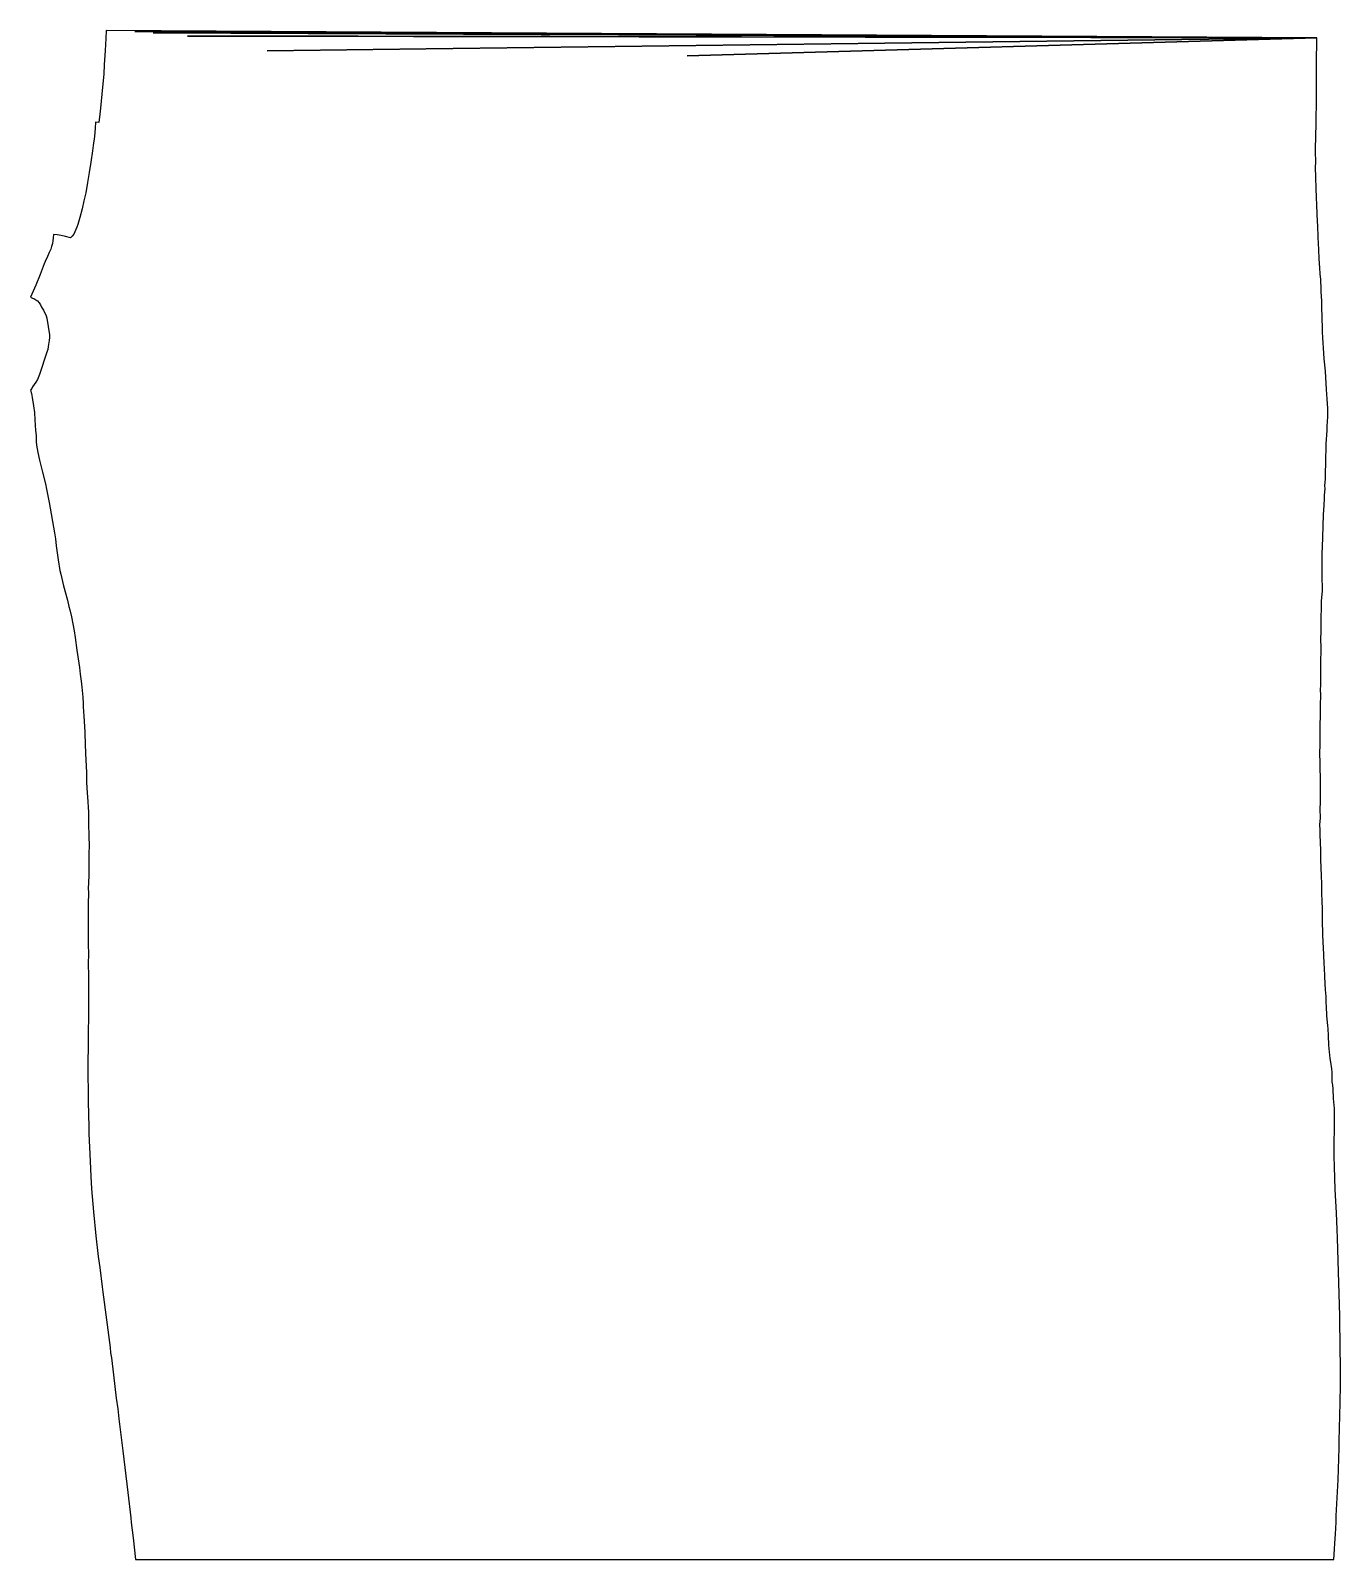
# Model space of a CAD drawing. Extents: x 1 to 159, y 0 to 184.
import ezdxf

# ---------------------------------------------------------------- set-up
doc = ezdxf.new("R2010")
doc.units = 0
doc.layers.add('3_9000', color=7, linetype='CONTINUOUS')

msp = doc.modelspace()

# ---------------------------------------------------------------- linework, layer by layer
at = {"layer": '3_9000', "color": 5}
for points in [[(9.78, 35.17), (10.068, 32.856), (10.166, 32.196), (11.026, 25.553), (11.103, 24.896), (11.188, 24.292), (11.442, 22.265), (11.782, 19.442), (11.955, 18.134), (12.097, 16.934), (12.581, 13.086), (13.18, 8.073), (13.532, 5.029), (13.592, 4.438), (13.806, 2.61), (14.092, 0.006), (158.53401, 0.006), (158.606, 1.238), (158.658, 1.952), (158.716, 3.05), (158.80801, 4.498), (158.83601, 5.244), (159.04301, 9.612), (159.17001, 13.46), (159.188, 14.298), (159.23601, 15.812), (159.283, 18.894), (159.32701, 21.041), (159.33, 23.074), (159.31601, 25.662), (159.26601, 28.99), (159.26601, 29.378), (159.11601, 34.651), (158.97701, 38.73), (158.93001, 39.772), (158.856, 41.768), (158.714, 44.576), (158.59601, 47.362), (158.55602, 48.548), (158.55801, 50.096), (158.62201, 51.998), (158.62801, 52.697), (158.62201, 53.548), (158.59601, 54.336), (158.57201, 54.736), (158.50401, 55.544), (158.45601, 56.73), (158.408, 57.14), (158.33, 57.562), (158.33, 58.334), (158.31601, 58.728), (158.276, 59.13), (158.17401, 59.948), (158.104, 60.364), (158.048, 60.772), (158.022, 61.168), (157.97801, 61.572), (157.94801, 61.968), (157.90001, 63.14), (157.84401, 63.932), (157.798, 64.334), (157.692, 65.522), (157.65201, 66.686), (157.61601, 67.084), (157.62201, 67.46201), (157.60001, 67.854), (157.53801, 68.64001), (157.45801, 70.19601), (157.42001, 71.35201), (157.37801, 71.746), (157.354, 72.134), (157.34601, 72.51801), (157.32401, 72.90401), (157.3, 73.674), (157.22801, 75.216), (157.18401, 77.132), (157.158, 77.51801), (157.179, 78.33501), (157.14401, 79.426), (157.09401, 80.19601), (157.10201, 81.332), (157.06201, 82.48), (157.02101, 83.30801), (156.95201, 84.396), (156.96701, 85.21201), (156.92401, 86.676), (156.90001, 87.05601), (156.87201, 87.87801), (156.86601, 88.578), (156.908, 89.33401), (156.90201, 90.47201), (156.94, 91.228), (156.944, 92.04601), (156.93401, 92.746), (156.936, 93.68401), (156.90001, 95.9), (156.86601, 97.298), (156.90601, 98.05801), (156.89001, 98.816), (156.90201, 100.71201), (156.91101, 101.53201), (156.94601, 102.992), (156.95201, 104.132), (156.944, 104.89001), (156.95201, 105.27), (156.96201, 107.98801), (156.996, 109.83201), (156.98801, 110.97201), (156.994, 111.732), (157.02101, 112.67801), (157.04701, 115.483), (157.15001, 116.714), (157.16801, 117.09601), (157.16801, 117.478), (157.14301, 117.91401), (157.11801, 118.604), (157.134, 119.75201), (157.13, 120.51201), (157.14201, 121.27601), (157.18001, 122.05201), (157.20001, 123.2), (157.298, 125.90401), (157.35001, 127.06801), (157.41801, 127.85801), (157.42601, 128.244), (157.472, 129.028), (157.468, 129.408), (157.51201, 130.192), (157.522, 130.96201), (157.56801, 132.12801), (157.62801, 134.45401), (157.72601, 136.03801), (157.73601, 136.49001), (157.76601, 137.21001), (157.804, 137.612), (157.80501, 138.69701), (157.746, 139.882), (157.664, 140.98401), (157.54401, 143.21001), (157.384, 144.701), (157.326, 145.36401), (157.22801, 147.20401), (157.18201, 147.936), (157.17401, 148.37201), (157.08, 150.908), (157.07001, 151.66), (157.00201, 152.75201), (157.00801, 153.134), (156.994, 153.50401), (156.96001, 153.858), (156.95601, 154.23401), (156.884, 154.94), (156.85001, 155.67201), (156.78001, 156.75401), (156.744, 157.86201), (156.65401, 159.29601), (156.59401, 160.76401), (156.58401, 161.19101), (156.53201, 162.22), (156.41, 165.18901), (156.382, 166.61401), (156.34201, 167.70601), (156.35001, 168.468), (156.34401, 169.59201), (156.37201, 171.88), (156.40201, 172.66), (156.42001, 174.188), (156.45401, 174.97801), (156.46201, 175.36401), (156.46201, 176.54901), (156.44901, 177.66801), (156.45201, 181.386), (156.48201, 182.17401), (156.47601, 182.60201), (156.49001, 183.37401), (10.57, 184.246), (10.516, 183.30801), (10.458, 181.858), (10.326, 180.11201), (10.264, 179.03601), (10.056, 176.60001), (9.868, 174.89401), (9.812, 174.188), (9.694, 173.16602), (9.282, 173.20401), (9.234, 172.48201), (9.138, 171.50002), (9.004, 170.41), (8.904, 169.73801), (8.722, 168.37601), (8.532, 167.15302), (8.331, 165.955), (8.094, 164.70601), (7.886, 163.73001), (7.652, 162.76801), (7.384, 161.73401), (7.132, 160.87401), (7.024, 160.57001), (6.788, 159.98601), (6.652, 159.71001), (6.476, 159.46201), (6.248, 159.26401), (5.648, 159.44801), (5.13, 159.56001), (4.658, 159.62801), (4.216, 159.67001), (4.192, 159.28201), (4.144, 158.91801), (4.076, 158.57001), (3.988, 158.23601), (3.88, 157.92001), (3.711, 157.49001), (3.5, 157.00801), (3.212, 156.42401), (3.082, 156.11801), (2.614, 154.83601), (2.104, 153.56601), (1.45, 152.10301), (1.67, 152.01901), (1.86, 151.959), (2.214, 151.73001), (2.27, 151.68501), (2.494, 151.429), (2.648, 151.18201), (2.779, 150.92801), (3.028, 150.565), (3.337, 149.85101), (3.414, 149.58701), (3.739, 147.56601), (3.734, 147.26001), (3.704, 146.899), (3.559, 146.17401), (3.525, 145.832), (3.394, 145.50401), (2.533, 142.78201), (2.447, 142.61801), (2.269, 142.203), (2.097, 141.88), (1.674, 141.302), (1.594, 141.123), (1.452, 140.91501), (1.544, 140.52), (1.638, 140.04201), (1.799, 139.02901), (1.906, 138.21001), (1.982, 137.328), (2.054, 136.03401), (2.105, 135.45801), (2.144, 134.73001), (2.178, 134.29601), (2.23, 133.85001), (2.306, 133.39801), (2.512, 132.46201), (2.904, 131.026), (3.24, 129.62801), (3.363, 128.98801), (3.692, 127.37401), (4.325, 123.71901), (4.436, 122.99801), (4.542, 122.148), (4.776, 120.44801), (4.994, 119.16401), (5.084, 118.73401), (5.434, 117.31701), (5.89, 115.59601), (6.08, 114.844), (6.166, 114.426), (6.37, 113.58), (6.696, 111.926), (6.822, 111.11001), (7.037, 109.577), (7.354, 107.48601), (7.4, 107.08801), (7.432, 106.69401), (7.537, 105.825), (7.634, 105.11001), (7.716, 104.32401), (7.744, 103.93201), (7.77, 103.15401), (7.792, 102.76401), (7.874, 101.633), (7.995, 99.72601), (8.044, 98.11001), (8.086, 97.33601), (8.106, 96.18001), (8.134, 95.79601), (8.182, 94.64001), (8.206, 93.66801), (8.256, 92.332), (8.297, 91.886), (8.416, 90.04), (8.428, 89.65601), (8.414, 88.888), (8.46, 86.97601), (8.496, 86.21201), (8.491, 84.93401), (8.454, 82.374), (8.4, 80.83), (8.416, 80.45), (8.418, 80.066), (8.392, 79.29401), (8.408, 76.998), (8.384, 76.222), (8.411, 75.398), (8.41, 73.93), (8.422, 73.164), (8.4, 71.622), (8.438, 70.484), (8.446, 68.89001), (8.437, 67.287), (8.378, 61.638), (8.334, 60.082), (8.336, 59.316), (8.362, 58.558), (8.36, 58.176), (8.382, 56.652), (8.402, 55.896), (8.402, 55.13), (8.426, 53.673), (8.476, 52.106), (8.492, 51.348), (8.62, 47.988), (8.716, 46.142), (8.808, 44.68), (9.049, 41.875), (9.322, 38.994), (9.608, 36.529), (9.78, 35.17)], [(134.99901, 183.48601), (14.18, 184.12001), (14.014, 184.12801), (134.99901, 183.48601)], [(37.464, 183.88301), (16.294, 183.97401), (16.236, 183.98201), (156.49001, 183.37401), (37.464, 183.88301)], [(40.949, 183.55301), (20.35, 183.59001), (156.49001, 183.37401), (40.949, 183.55301)], [(49.119, 182.048), (30.022, 181.81201), (29.982, 181.82001), (49.087, 182.05602), (156.49001, 183.37401), (49.119, 182.048)], [(36.572, 183.95901), (83.356, 183.73201), (36.572, 183.95901)], [(80.591, 181.19402), (156.49001, 183.37401), (80.591, 181.19402)]]:
    msp.add_lwpolyline(points, dxfattribs=at)

doc.saveas('drawing.dxf')
